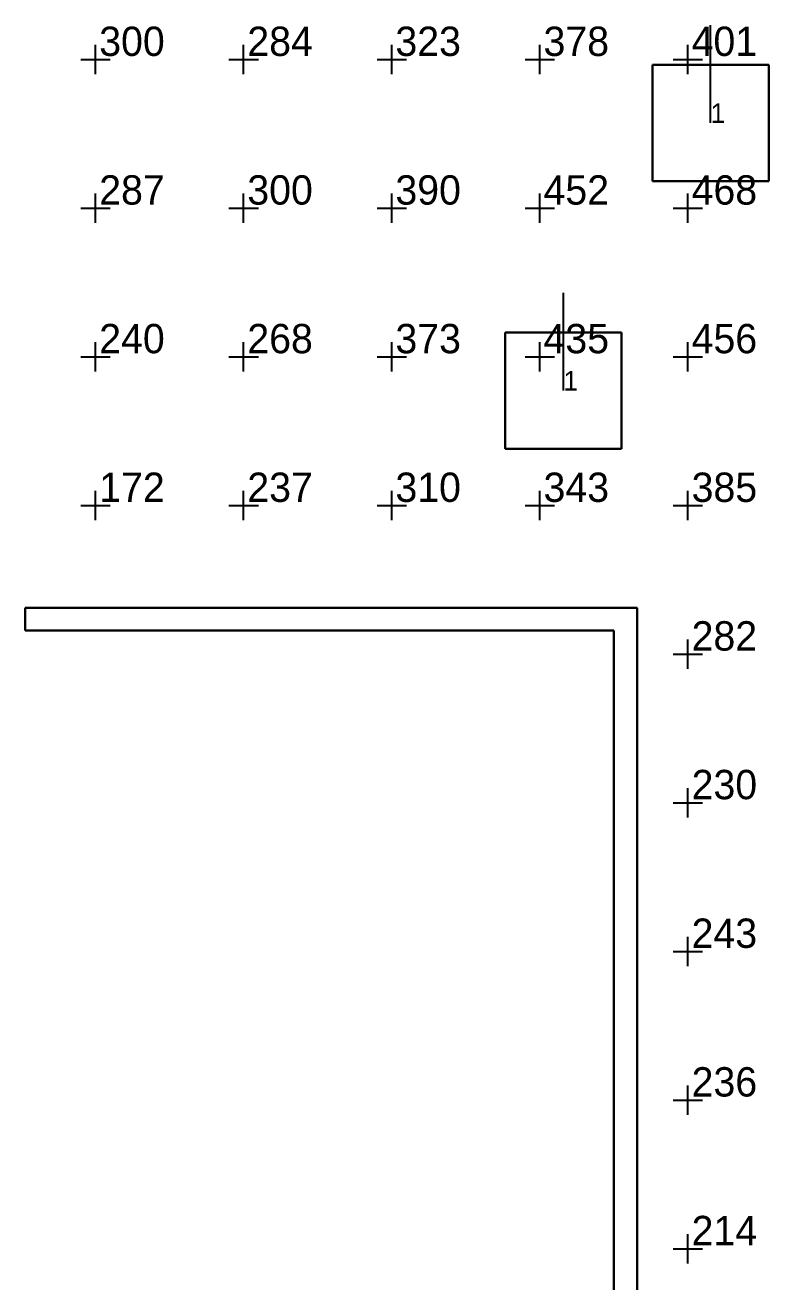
# Model space of a CAD drawing. Extents: x 0 to 48.5, y 0 to 23.7.
# Drawn here: x 20.44 to 24.24, y 11.61 to 18.04 of the extents above; entities that cross this region are included whole.
import ezdxf

# ---------------------------------------------------------------- set-up
doc = ezdxf.new("R2010")
doc.units = 0
doc.header["$MEASUREMENT"] = 0
for name, color, linetype in [('DLXFURN', 5, 'Continuous'), ('DLXLUM', 2, 'Continuous'), ('DLXLUMEX', 2, 'Continuous'), ('DLXVAL', 3, 'Continuous')]:
    doc.layers.add(name, color=color, linetype=linetype)

# ---------------------------------------------------------------- blocks, each defined once
blk = doc.blocks.new('*U54')
at = {"color": 1}
blk.add_line((0, 0), (0, 0.5), dxfattribs=at)
for p, q in [((0.2975, 0.2975), (-0.2975, 0.2975)), ((-0.2975, 0.2975), (-0.2975, -0.2975)), ((-0.2975, 0.2975), (-0.2975, -0.2975)), ((-0.2975, -0.2975), (-0.2975, 0.2975)), ((-0.2975, 0.2975), (-0.2975, 0.2975)), ((0.2975, 0.2975), (-0.2975, 0.2975)), ((-0.2975, 0.2975), (-0.2975, 0.2975)), ((-0.2975, 0.2975), (0.2975, 0.2975)), ((-0.2975, -0.2975), (-0.2975, 0.2975)), ((-0.2975, 0.2975), (0.2975, 0.2975)), ((0.2975, -0.2975), (0.2975, 0.2975)), ((0.2975, 0.2975), (0.2975, 0.2975)), ((0.2975, -0.2975), (0.2975, 0.2975)), ((0.2975, 0.2975), (0.2975, 0.2975)), ((0.2975, 0.2975), (0.2975, -0.2975)), ((0.2975, 0.2975), (0.2975, -0.2975)), ((-0.2975, -0.2975), (0.2975, -0.2975)), ((-0.2975, -0.2975), (0.2975, -0.2975)), ((0.2975, -0.2975), (-0.2975, -0.2975)), ((-0.2975, -0.2975), (-0.2975, -0.2975)), ((-0.2975, -0.2975), (-0.2975, -0.2975)), ((0.2975, -0.2975), (-0.2975, -0.2975)), ((0.2975, -0.2975), (0.2975, -0.2975)), ((0.2975, -0.2975), (0.2975, -0.2975))]:
    blk.add_line(p, q)
at = {"layer": 'DLXLUMEX', "color": 7}
blk.add_text('1', height=0.1, dxfattribs=at).set_placement((0, 0))
blk = doc.blocks.new('*U55')
at = {"color": 1}
blk.add_line((0, 0), (0, 0.5), dxfattribs=at)
for p, q in [((0.2975, 0.2975), (-0.2975, 0.2975)), ((-0.2975, 0.2975), (-0.2975, -0.2975)), ((-0.2975, 0.2975), (-0.2975, -0.2975)), ((-0.2975, -0.2975), (-0.2975, 0.2975)), ((-0.2975, 0.2975), (-0.2975, 0.2975)), ((0.2975, 0.2975), (-0.2975, 0.2975)), ((-0.2975, 0.2975), (-0.2975, 0.2975)), ((-0.2975, 0.2975), (0.2975, 0.2975)), ((-0.2975, -0.2975), (-0.2975, 0.2975)), ((-0.2975, 0.2975), (0.2975, 0.2975)), ((0.2975, -0.2975), (0.2975, 0.2975)), ((0.2975, 0.2975), (0.2975, 0.2975)), ((0.2975, -0.2975), (0.2975, 0.2975)), ((0.2975, 0.2975), (0.2975, 0.2975)), ((0.2975, 0.2975), (0.2975, -0.2975)), ((0.2975, 0.2975), (0.2975, -0.2975)), ((-0.2975, -0.2975), (0.2975, -0.2975)), ((-0.2975, -0.2975), (0.2975, -0.2975)), ((0.2975, -0.2975), (-0.2975, -0.2975)), ((-0.2975, -0.2975), (-0.2975, -0.2975)), ((-0.2975, -0.2975), (-0.2975, -0.2975)), ((0.2975, -0.2975), (-0.2975, -0.2975)), ((0.2975, -0.2975), (0.2975, -0.2975)), ((0.2975, -0.2975), (0.2975, -0.2975))]:
    blk.add_line(p, q)
at = {"layer": 'DLXLUMEX', "color": 7}
blk.add_text('1', height=0.1, dxfattribs=at).set_placement((0, 0))
blk = doc.blocks.new('*U114')
for p, q in [((0.171, 6.0575), (-2.9553, 6.0575)), ((-2.9553, 6.0575), (-2.9553, 6.0575)), ((-2.9553, 6.0575), (0.171, 6.0575)), ((-2.9553, 6.0575), (-2.9553, 5.9421)), ((-2.9553, 5.9421), (-2.9553, 6.0575)), ((-2.9553, 6.0575), (-2.9553, 6.0575)), ((0.171, -2.4), (0.171, 6.0575)), ((0.171, 6.0575), (0.171, 6.0575)), ((0.171, 6.0575), (0.171, -2.4)), ((0.171, 6.0575), (0.171, 6.0575)), ((-2.9553, 5.9421), (-2.9553, 5.9421)), ((0.0526, 5.9421), (-2.9553, 5.9421)), ((-2.9553, 5.9421), (-2.9553, 5.9421)), ((-2.9553, 5.9421), (0.0526, 5.9421)), ((0.0526, 5.9421), (0.0526, 5.9421)), ((0.0526, -2.2572), (0.0526, 5.9421)), ((0.0526, 5.9421), (0.0526, 5.9421)), ((0.0526, 5.9421), (0.0526, -2.2572))]:
    blk.add_line(p, q)
blk = doc.blocks.new('*U162')
for p, q in [((20.8043, 17.785, 0.7), (20.8043, 17.935, 0.7)), ((21.5609, 17.785, 0.7), (21.5609, 17.935, 0.7)), ((22.3174, 17.785, 0.7), (22.3174, 17.935, 0.7)), ((23.0739, 17.785, 0.7), (23.0739, 17.935, 0.7)), ((23.8304, 17.785, 0.7), (23.8304, 17.935, 0.7)), ((20.7293, 17.86, 0.7), (20.8793, 17.86, 0.7)), ((21.4859, 17.86, 0.7), (21.6359, 17.86, 0.7)), ((22.2424, 17.86, 0.7), (22.3924, 17.86, 0.7)), ((22.9989, 17.86, 0.7), (23.1489, 17.86, 0.7)), ((23.7554, 17.86, 0.7), (23.9054, 17.86, 0.7)), ((20.8043, 17.025, 0.7), (20.8043, 17.175, 0.7)), ((21.5609, 17.025, 0.7), (21.5609, 17.175, 0.7)), ((22.3174, 17.025, 0.7), (22.3174, 17.175, 0.7)), ((23.0739, 17.025, 0.7), (23.0739, 17.175, 0.7)), ((23.8304, 17.025, 0.7), (23.8304, 17.175, 0.7)), ((20.7293, 17.1, 0.7), (20.8793, 17.1, 0.7)), ((21.4859, 17.1, 0.7), (21.6359, 17.1, 0.7)), ((22.2424, 17.1, 0.7), (22.3924, 17.1, 0.7)), ((22.9989, 17.1, 0.7), (23.1489, 17.1, 0.7)), ((23.7554, 17.1, 0.7), (23.9054, 17.1, 0.7)), ((20.8043, 16.265, 0.7), (20.8043, 16.415, 0.7)), ((21.5609, 16.265, 0.7), (21.5609, 16.415, 0.7)), ((22.3174, 16.265, 0.7), (22.3174, 16.415, 0.7)), ((23.0739, 16.265, 0.7), (23.0739, 16.415, 0.7)), ((23.8304, 16.265, 0.7), (23.8304, 16.415, 0.7)), ((20.7293, 16.34, 0.7), (20.8793, 16.34, 0.7)), ((21.4859, 16.34, 0.7), (21.6359, 16.34, 0.7)), ((22.2424, 16.34, 0.7), (22.3924, 16.34, 0.7)), ((22.9989, 16.34, 0.7), (23.1489, 16.34, 0.7)), ((23.7554, 16.34, 0.7), (23.9054, 16.34, 0.7)), ((20.8043, 15.505, 0.7), (20.8043, 15.655, 0.7)), ((21.5609, 15.505, 0.7), (21.5609, 15.655, 0.7)), ((22.3174, 15.505, 0.7), (22.3174, 15.655, 0.7)), ((23.0739, 15.505, 0.7), (23.0739, 15.655, 0.7)), ((23.8304, 15.505, 0.7), (23.8304, 15.655, 0.7)), ((20.7293, 15.58, 0.7), (20.8793, 15.58, 0.7)), ((21.4859, 15.58, 0.7), (21.6359, 15.58, 0.7)), ((22.2424, 15.58, 0.7), (22.3924, 15.58, 0.7)), ((22.9989, 15.58, 0.7), (23.1489, 15.58, 0.7)), ((23.7554, 15.58, 0.7), (23.9054, 15.58, 0.7)), ((23.8304, 14.745, 0.7), (23.8304, 14.895, 0.7)), ((23.7554, 14.82, 0.7), (23.9054, 14.82, 0.7)), ((23.8304, 13.985, 0.7), (23.8304, 14.135, 0.7)), ((23.7554, 14.06, 0.7), (23.9054, 14.06, 0.7)), ((23.8304, 13.225, 0.7), (23.8304, 13.375, 0.7)), ((23.7554, 13.3, 0.7), (23.9054, 13.3, 0.7)), ((23.8304, 12.465, 0.7), (23.8304, 12.615, 0.7)), ((23.7554, 12.54, 0.7), (23.9054, 12.54, 0.7)), ((23.8304, 11.705, 0.7), (23.8304, 11.855, 0.7)), ((23.7554, 11.78, 0.7), (23.9054, 11.78, 0.7))]:
    blk.add_line(p, q)
at = {"layer": 'DLXVAL'}
for s, p in [('300', (20.8231, 17.8787, 0.7)), ('284', (21.5796, 17.8787, 0.7)), ('323', (22.3361, 17.8787, 0.7)), ('378', (23.0927, 17.8787, 0.7)), ('401', (23.8492, 17.8787, 0.7)), ('287', (20.8231, 17.1187, 0.7)), ('300', (21.5796, 17.1187, 0.7)), ('390', (22.3361, 17.1187, 0.7)), ('452', (23.0927, 17.1187, 0.7)), ('468', (23.8492, 17.1187, 0.7)), ('240', (20.8231, 16.3587, 0.7)), ('268', (21.5796, 16.3587, 0.7)), ('373', (22.3361, 16.3587, 0.7)), ('435', (23.0927, 16.3587, 0.7)), ('456', (23.8492, 16.3587, 0.7)), ('172', (20.8231, 15.5987, 0.7)), ('237', (21.5796, 15.5987, 0.7)), ('310', (22.3361, 15.5987, 0.7)), ('343', (23.0927, 15.5987, 0.7)), ('385', (23.8492, 15.5987, 0.7)), ('282', (23.8492, 14.8387, 0.7)), ('230', (23.8492, 14.0787, 0.7)), ('243', (23.8492, 13.3187, 0.7)), ('236', (23.8492, 12.5587, 0.7)), ('214', (23.8492, 11.7987, 0.7))]:
    blk.add_text(s, height=0.15, dxfattribs=at).set_placement(p)

msp = doc.modelspace()

# ---------------------------------------------------------------- block references
at = {"layer": 'DLXFURN'}
msp.add_blockref('*U114', (23.4, 9), dxfattribs=at)
at = {"layer": 'DLXLUM'}
for name, p in [('*U54', (23.9462, 17.5363)), ('*U55', (23.1943, 16.168))]:
    msp.add_blockref(name, p, dxfattribs=at)
at = {"layer": 'DLXVAL'}
msp.add_blockref('*U162', (0, 0), dxfattribs=at)

doc.saveas('drawing.dxf')
